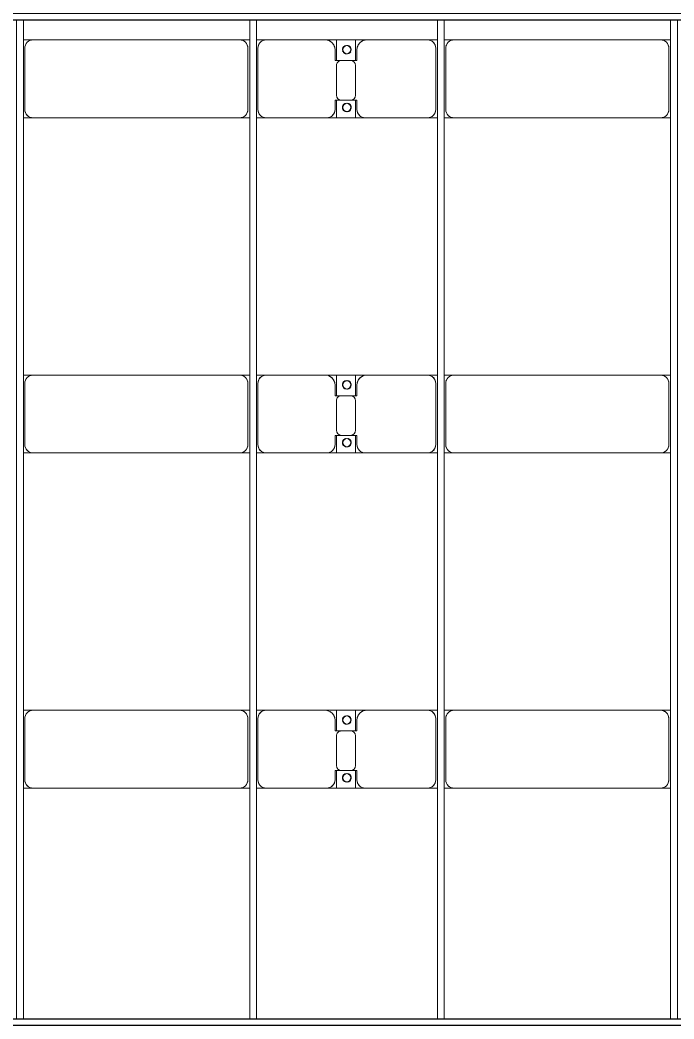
# Model space of a CAD drawing. Header units: millimetres. Extents: x -533732 to -130507, y -117886 to -23954.
# Drawn here: x -461450 to -457550, y -65746 to -59785 of the extents above; entities that cross this region are included whole.
import ezdxf

# ---------------------------------------------------------------- set-up
doc = ezdxf.new("R2010")
doc.units = ezdxf.units.MM
doc.layers.add('A-GENM', color=13, linetype='Continuous', lineweight=9)
doc.layers.add('S-BEAM', color=12, linetype='Continuous', lineweight=9)

# ---------------------------------------------------------------- blocks, each defined once
blk = doc.blocks.new('Dầm C52 - Hộp 40x60-19816-BỐ TRÍ KHUNG KẾT CẤU BÈ PIN 06')
at = {"layer": 'S-BEAM', "color": 3, "lineweight": 25}
for p, q in [((-145891.1, 20), (145891.1, 20)), ((145891.1, -20), (-145891.1, -20))]:
    blk.add_line(p, q, dxfattribs=at)
blk = doc.blocks.new('Dai phao do pin - DẢI PHAO ĐỠ PIN-V120-BỐ TRÍ KHUNG KẾT CẤU BÈ PIN 06')
at = {"layer": 'A-GENM', "color": 7}
for p, q in [((1828.9, 223.4), (1889.7, 223.4)), ((1828.9, 223.4), (1889.7, 223.4)), ((3120.3, 223.4), (1889.7, 223.4)), ((3120.3, 223.4), (3178.9, 223.4)), ((3120.3, 223.4), (3178.9, 223.4)), ((3218.9, 223.4), (3279.7, 223.4)), ((3218.9, 223.4), (3279.7, 223.4)), ((3649.7, 223.4), (3279.7, 223.4)), ((3649.7, 223.4), (3822.2, 223.4)), ((3822.2, 223.4), (3649.7, 223.4)), ((3707.8, 223.4), (3880.3, 223.4)), ((3707.8, 116.2), (3707.8, 223.4)), ((3880.3, 223.4), (3707.8, 223.4)), ((3822.2, 223.4), (3822.2, 116.2)), ((4240.3, 223.4), (3880.3, 223.4)), ((4240.3, 223.4), (4298.9, 223.4)), ((4240.3, 223.4), (4298.9, 223.4)), ((4338.9, 223.4), (4399.7, 223.4)), ((4338.9, 223.4), (4399.7, 223.4)), ((5630.3, 223.4), (4399.7, 223.4)), ((5630.3, 223.4), (5688.9, 223.4)), ((5630.3, 223.4), (5688.9, 223.4)), ((1839.7, 173.4), (1839.7, -191.6)), ((3170.3, -191.6), (3170.3, 173.4)), ((3229.7, 173.4), (3229.7, -191.6)), ((3699.7, 118.2), (3699.7, 173.4)), ((3830.3, 173.4), (3830.3, 118.2)), ((4290.3, -191.6), (4290.3, 173.4)), ((4349.7, 173.4), (4349.7, -191.6)), ((5680.3, -191.6), (5680.3, 173.4)), ((3792.2, 118.2), (3699.7, 118.2)), ((3707.8, 88.2), (3707.8, -88.2)), ((3830.3, 118.2), (3737.8, 118.2)), ((3822.2, -88.2), (3822.2, 88.2)), ((3699.7, -181.6), (3699.7, -118.2)), ((3699.7, -118.2), (3792.2, -118.2)), ((3707.8, -241.6), (3707.8, -116.2)), ((3737.8, -118.2), (3830.3, -118.2)), ((3822.2, -116.2), (3822.2, -241.6)), ((3830.3, -118.2), (3830.3, -181.6)), ((1889.7, -241.6), (1828.9, -241.6)), ((1889.7, -241.6), (1828.9, -241.6)), ((1889.7, -241.6), (3120.3, -241.6)), ((3178.9, -241.6), (3120.3, -241.6)), ((3178.9, -241.6), (3120.3, -241.6)), ((3279.7, -241.6), (3218.9, -241.6)), ((3279.7, -241.6), (3218.9, -241.6)), ((3279.7, -241.6), (3639.7, -241.6)), ((3822.2, -241.6), (3639.7, -241.6)), ((3639.7, -241.6), (3822.2, -241.6)), ((3890.3, -241.6), (3707.8, -241.6)), ((3707.8, -241.6), (3890.3, -241.6)), ((3890.3, -241.6), (4240.3, -241.6)), ((4298.9, -241.6), (4240.3, -241.6)), ((4298.9, -241.6), (4240.3, -241.6)), ((4399.7, -241.6), (4338.9, -241.6)), ((4399.7, -241.6), (4338.9, -241.6)), ((4399.7, -241.6), (5630.3, -241.6)), ((5688.9, -241.6), (5630.3, -241.6)), ((5688.9, -241.6), (5630.3, -241.6))]:
    blk.add_line(p, q, dxfattribs=at)
for centre, radius, start, end in [((1889.7, 173.4), 50, 90, 180), ((1889.7, 173.4), 50, 150, 180), ((1889.7, 173.4), 50, 90, 120), ((3120.3, 173.4), 50, 0, 90), ((3120.3, 173.4), 50, 15, 90), ((3279.7, 173.4), 50, 90, 180), ((3279.7, 173.4), 50, 105, 180), ((3649.7, 173.4), 50, 0, 90), ((3649.7, 173.4), 50, 0, 75), ((3758.6, 161.8), 25, 0, 180), ((3758.6, 161.8), 25, 0, 165), ((3761.4, 161.8), 25, 360, 180), ((3761.4, 161.8), 25, 90, 180), ((3761.4, 161.8), 25, 15, 75), ((3880.3, 173.4), 50, 90, 180), ((3880.3, 173.4), 50, 105, 180), ((4240.3, 173.4), 50, 0, 90), ((4240.3, 173.4), 50, 0, 75), ((4399.7, 173.4), 50, 90, 180), ((4399.7, 173.4), 50, 150, 180), ((4399.7, 173.4), 50, 90, 120), ((5630.3, 173.4), 50, 0, 90), ((5630.3, 173.4), 50, 15, 90), ((3758.6, 161.8), 25, 180, 0), ((3758.6, 161.8), 25, 195, 255), ((3761.4, 161.8), 25, 180, 0), ((3761.4, 161.8), 25, 180, 255), ((3758.6, 161.8), 25, 285, 0), ((3761.4, 161.8), 25, 285, 345), ((3737.8, 88.2), 30, 90, 180), ((3792.2, 88.2), 30, 0, 90), ((3737.8, -88.2), 30, 180, 270), ((3792.2, -88.2), 30, 270, 0), ((3758.6, -183.2), 25, 0, 180), ((3761.4, -183.2), 25, 0, 180), ((3761.4, -183.2), 25, 60, 180), ((3758.6, -183.2), 25, 0, 150), ((3761.4, -183.2), 25, 15, 30), ((1889.7, -191.6), 50, 180, 270), ((1889.7, -191.6), 50, 180, 210), ((1889.7, -191.6), 50, 225, 255), ((3120.3, -191.6), 50, 270, 0), ((3120.3, -191.6), 50, 270, 300), ((3120.3, -191.6), 50, 330, 345), ((3279.7, -191.6), 50, 180, 270), ((3279.7, -191.6), 50, 180, 255), ((3639.7, -181.6), 60, 270, 0), ((3639.7, -181.6), 60, 300, 0), ((3758.6, -183.2), 25, 180, 0), ((3758.6, -183.2), 25, 195, 360), ((3761.4, -183.2), 25, 180, 0), ((3761.4, -183.2), 25, 180, 270), ((3761.4, -183.2), 25, 285, 345), ((3890.3, -181.6), 60, 180, 270), ((3890.3, -181.6), 60, 180, 240), ((4240.3, -191.6), 50, 270, 360), ((4240.3, -191.6), 50, 285, 360), ((4399.7, -191.6), 50, 180, 270), ((4399.7, -191.6), 50, 180, 210), ((4399.7, -191.6), 50, 225, 255), ((5630.3, -191.6), 50, 270, 0), ((5630.3, -191.6), 50, 270, 300), ((5630.3, -191.6), 50, 330, 345)]:
    blk.add_arc(centre, radius, start, end, dxfattribs=at)
blk = doc.blocks.new('Dai phao do pin - DẢI PHAO ĐỠ PIN-V121-BỐ TRÍ KHUNG KẾT CẤU BÈ PIN 06')
at = {"layer": 'A-GENM', "color": 7}
for p, q in [((1828.9, 223.4), (1889.7, 223.4)), ((1828.9, 223.4), (1889.7, 223.4)), ((3120.3, 223.4), (1889.7, 223.4)), ((3120.3, 223.4), (3178.9, 223.4)), ((3120.3, 223.4), (3178.9, 223.4)), ((3218.9, 223.4), (3279.7, 223.4)), ((3218.9, 223.4), (3279.7, 223.4)), ((3649.7, 223.4), (3279.7, 223.4)), ((3649.7, 223.4), (3822.2, 223.4)), ((3822.2, 223.4), (3649.7, 223.4)), ((3707.8, 223.4), (3880.3, 223.4)), ((3707.8, 116.2), (3707.8, 223.4)), ((3880.3, 223.4), (3707.8, 223.4)), ((3822.2, 223.4), (3822.2, 116.2)), ((4240.3, 223.4), (3880.3, 223.4)), ((4240.3, 223.4), (4298.9, 223.4)), ((4240.3, 223.4), (4298.9, 223.4)), ((4338.9, 223.4), (4399.7, 223.4)), ((4338.9, 223.4), (4399.7, 223.4)), ((5630.3, 223.4), (4399.7, 223.4)), ((5630.3, 223.4), (5688.9, 223.4)), ((5630.3, 223.4), (5688.9, 223.4)), ((1839.7, 173.4), (1839.7, -191.6)), ((3170.3, -191.6), (3170.3, 173.4)), ((3229.7, 173.4), (3229.7, -191.6)), ((3699.7, 118.2), (3699.7, 173.4)), ((3830.3, 173.4), (3830.3, 118.2)), ((4290.3, -191.6), (4290.3, 173.4)), ((4349.7, 173.4), (4349.7, -191.6)), ((5680.3, -191.6), (5680.3, 173.4)), ((3792.2, 118.2), (3699.7, 118.2)), ((3707.8, 88.2), (3707.8, -88.2)), ((3830.3, 118.2), (3737.8, 118.2)), ((3822.2, -88.2), (3822.2, 88.2)), ((3699.7, -181.6), (3699.7, -118.2)), ((3699.7, -118.2), (3792.2, -118.2)), ((3707.8, -241.6), (3707.8, -116.2)), ((3737.8, -118.2), (3830.3, -118.2)), ((3822.2, -116.2), (3822.2, -241.6)), ((3830.3, -118.2), (3830.3, -181.6)), ((1889.7, -241.6), (1828.9, -241.6)), ((1889.7, -241.6), (1828.9, -241.6)), ((1889.7, -241.6), (3120.3, -241.6)), ((3178.9, -241.6), (3120.3, -241.6)), ((3178.9, -241.6), (3120.3, -241.6)), ((3279.7, -241.6), (3218.9, -241.6)), ((3279.7, -241.6), (3218.9, -241.6)), ((3279.7, -241.6), (3639.7, -241.6)), ((3822.2, -241.6), (3639.7, -241.6)), ((3639.7, -241.6), (3822.2, -241.6)), ((3890.3, -241.6), (3707.8, -241.6)), ((3707.8, -241.6), (3890.3, -241.6)), ((3890.3, -241.6), (4240.3, -241.6)), ((4298.9, -241.6), (4240.3, -241.6)), ((4298.9, -241.6), (4240.3, -241.6)), ((4399.7, -241.6), (4338.9, -241.6)), ((4399.7, -241.6), (4338.9, -241.6)), ((4399.7, -241.6), (5630.3, -241.6)), ((5688.9, -241.6), (5630.3, -241.6)), ((5688.9, -241.6), (5630.3, -241.6))]:
    blk.add_line(p, q, dxfattribs=at)
for centre, radius, start, end in [((1889.7, 173.4), 50, 90, 180), ((1889.7, 173.4), 50, 150, 180), ((1889.7, 173.4), 50, 90, 120), ((3120.3, 173.4), 50, 0, 90), ((3120.3, 173.4), 50, 15, 90), ((3279.7, 173.4), 50, 90, 180), ((3279.7, 173.4), 50, 105, 180), ((3649.7, 173.4), 50, 0, 90), ((3649.7, 173.4), 50, 0, 75), ((3758.6, 161.8), 25, 0, 180), ((3758.6, 161.8), 25, 0, 165), ((3761.4, 161.8), 25, 360, 180), ((3761.4, 161.8), 25, 90, 180), ((3761.4, 161.8), 25, 15, 75), ((3880.3, 173.4), 50, 90, 180), ((3880.3, 173.4), 50, 105, 180), ((4240.3, 173.4), 50, 0, 90), ((4240.3, 173.4), 50, 0, 75), ((4399.7, 173.4), 50, 90, 180), ((4399.7, 173.4), 50, 150, 180), ((4399.7, 173.4), 50, 90, 120), ((5630.3, 173.4), 50, 0, 90), ((5630.3, 173.4), 50, 15, 90), ((3758.6, 161.8), 25, 180, 0), ((3758.6, 161.8), 25, 195, 255), ((3761.4, 161.8), 25, 180, 0), ((3761.4, 161.8), 25, 180, 255), ((3758.6, 161.8), 25, 285, 0), ((3761.4, 161.8), 25, 285, 345), ((3737.8, 88.2), 30, 90, 180), ((3792.2, 88.2), 30, 0, 90), ((3737.8, -88.2), 30, 180, 270), ((3792.2, -88.2), 30, 270, 0), ((3758.6, -183.2), 25, 0, 180), ((3761.4, -183.2), 25, 0, 180), ((3761.4, -183.2), 25, 60, 180), ((3758.6, -183.2), 25, 0, 150), ((3761.4, -183.2), 25, 15, 30), ((1889.7, -191.6), 50, 180, 270), ((1889.7, -191.6), 50, 180, 210), ((1889.7, -191.6), 50, 225, 255), ((3120.3, -191.6), 50, 270, 0), ((3120.3, -191.6), 50, 270, 300), ((3120.3, -191.6), 50, 330, 345), ((3279.7, -191.6), 50, 180, 270), ((3279.7, -191.6), 50, 180, 255), ((3639.7, -181.6), 60, 270, 0), ((3639.7, -181.6), 60, 300, 0), ((3758.6, -183.2), 25, 180, 0), ((3758.6, -183.2), 25, 195, 360), ((3761.4, -183.2), 25, 180, 0), ((3761.4, -183.2), 25, 180, 270), ((3761.4, -183.2), 25, 285, 345), ((3890.3, -181.6), 60, 180, 270), ((3890.3, -181.6), 60, 180, 240), ((4240.3, -191.6), 50, 270, 360), ((4240.3, -191.6), 50, 285, 360), ((4399.7, -191.6), 50, 180, 270), ((4399.7, -191.6), 50, 180, 210), ((4399.7, -191.6), 50, 225, 255), ((5630.3, -191.6), 50, 270, 0), ((5630.3, -191.6), 50, 270, 300), ((5630.3, -191.6), 50, 330, 345)]:
    blk.add_arc(centre, radius, start, end, dxfattribs=at)
blk = doc.blocks.new('Dai phao do pin - DẢI PHAO ĐỠ PIN-V122-BỐ TRÍ KHUNG KẾT CẤU BÈ PIN 06')
at = {"layer": 'A-GENM', "color": 7}
for p, q in [((1828.9, 223.4), (1889.7, 223.4)), ((1828.9, 223.4), (1889.7, 223.4)), ((3120.3, 223.4), (1889.7, 223.4)), ((3120.3, 223.4), (3178.9, 223.4)), ((3120.3, 223.4), (3178.9, 223.4)), ((3218.9, 223.4), (3279.7, 223.4)), ((3218.9, 223.4), (3279.7, 223.4)), ((3649.7, 223.4), (3279.7, 223.4)), ((3649.7, 223.4), (3822.2, 223.4)), ((3822.2, 223.4), (3649.7, 223.4)), ((3707.8, 223.4), (3880.3, 223.4)), ((3707.8, 116.2), (3707.8, 223.4)), ((3880.3, 223.4), (3707.8, 223.4)), ((3822.2, 223.4), (3822.2, 116.2)), ((4240.3, 223.4), (3880.3, 223.4)), ((4240.3, 223.4), (4298.9, 223.4)), ((4240.3, 223.4), (4298.9, 223.4)), ((4338.9, 223.4), (4399.7, 223.4)), ((4338.9, 223.4), (4399.7, 223.4)), ((5630.3, 223.4), (4399.7, 223.4)), ((5630.3, 223.4), (5688.9, 223.4)), ((5630.3, 223.4), (5688.9, 223.4)), ((1839.7, 173.4), (1839.7, -191.6)), ((3170.3, -191.6), (3170.3, 173.4)), ((3229.7, 173.4), (3229.7, -191.6)), ((3699.7, 118.2), (3699.7, 173.4)), ((3830.3, 173.4), (3830.3, 118.2)), ((4290.3, -191.6), (4290.3, 173.4)), ((4349.7, 173.4), (4349.7, -191.6)), ((5680.3, -191.6), (5680.3, 173.4)), ((3792.2, 118.2), (3699.7, 118.2)), ((3707.8, 88.2), (3707.8, -88.2)), ((3830.3, 118.2), (3737.8, 118.2)), ((3822.2, -88.2), (3822.2, 88.2)), ((3699.7, -181.6), (3699.7, -118.2)), ((3699.7, -118.2), (3792.2, -118.2)), ((3707.8, -241.6), (3707.8, -116.2)), ((3737.8, -118.2), (3830.3, -118.2)), ((3822.2, -116.2), (3822.2, -241.6)), ((3830.3, -118.2), (3830.3, -181.6)), ((1889.7, -241.6), (1828.9, -241.6)), ((1889.7, -241.6), (1828.9, -241.6)), ((1889.7, -241.6), (3120.3, -241.6)), ((3178.9, -241.6), (3120.3, -241.6)), ((3178.9, -241.6), (3120.3, -241.6)), ((3279.7, -241.6), (3218.9, -241.6)), ((3279.7, -241.6), (3218.9, -241.6)), ((3279.7, -241.6), (3639.7, -241.6)), ((3822.2, -241.6), (3639.7, -241.6)), ((3639.7, -241.6), (3822.2, -241.6)), ((3890.3, -241.6), (3707.8, -241.6)), ((3707.8, -241.6), (3890.3, -241.6)), ((3890.3, -241.6), (4240.3, -241.6)), ((4298.9, -241.6), (4240.3, -241.6)), ((4298.9, -241.6), (4240.3, -241.6)), ((4399.7, -241.6), (4338.9, -241.6)), ((4399.7, -241.6), (4338.9, -241.6)), ((4399.7, -241.6), (5630.3, -241.6)), ((5688.9, -241.6), (5630.3, -241.6)), ((5688.9, -241.6), (5630.3, -241.6))]:
    blk.add_line(p, q, dxfattribs=at)
for centre, radius, start, end in [((1889.7, 173.4), 50, 90, 180), ((1889.7, 173.4), 50, 150, 180), ((1889.7, 173.4), 50, 90, 120), ((3120.3, 173.4), 50, 0, 90), ((3120.3, 173.4), 50, 15, 90), ((3279.7, 173.4), 50, 90, 180), ((3279.7, 173.4), 50, 105, 180), ((3649.7, 173.4), 50, 0, 90), ((3649.7, 173.4), 50, 0, 75), ((3758.6, 161.8), 25, 0, 180), ((3758.6, 161.8), 25, 0, 165), ((3761.4, 161.8), 25, 360, 180), ((3761.4, 161.8), 25, 90, 180), ((3761.4, 161.8), 25, 15, 75), ((3880.3, 173.4), 50, 90, 180), ((3880.3, 173.4), 50, 105, 180), ((4240.3, 173.4), 50, 0, 90), ((4240.3, 173.4), 50, 0, 75), ((4399.7, 173.4), 50, 90, 180), ((4399.7, 173.4), 50, 150, 180), ((4399.7, 173.4), 50, 90, 120), ((5630.3, 173.4), 50, 0, 90), ((5630.3, 173.4), 50, 15, 90), ((3758.6, 161.8), 25, 180, 0), ((3758.6, 161.8), 25, 195, 255), ((3761.4, 161.8), 25, 180, 0), ((3761.4, 161.8), 25, 180, 255), ((3758.6, 161.8), 25, 285, 0), ((3761.4, 161.8), 25, 285, 345), ((3737.8, 88.2), 30, 90, 180), ((3792.2, 88.2), 30, 0, 90), ((3737.8, -88.2), 30, 180, 270), ((3792.2, -88.2), 30, 270, 0), ((3758.6, -183.2), 25, 0, 180), ((3761.4, -183.2), 25, 0, 180), ((3761.4, -183.2), 25, 60, 180), ((3758.6, -183.2), 25, 0, 150), ((3761.4, -183.2), 25, 15, 30), ((1889.7, -191.6), 50, 180, 270), ((1889.7, -191.6), 50, 180, 210), ((1889.7, -191.6), 50, 225, 255), ((3120.3, -191.6), 50, 270, 0), ((3120.3, -191.6), 50, 270, 300), ((3120.3, -191.6), 50, 330, 345), ((3279.7, -191.6), 50, 180, 270), ((3279.7, -191.6), 50, 180, 255), ((3639.7, -181.6), 60, 270, 0), ((3639.7, -181.6), 60, 300, 0), ((3758.6, -183.2), 25, 180, 0), ((3758.6, -183.2), 25, 195, 360), ((3761.4, -183.2), 25, 180, 0), ((3761.4, -183.2), 25, 180, 270), ((3761.4, -183.2), 25, 285, 345), ((3890.3, -181.6), 60, 180, 270), ((3890.3, -181.6), 60, 180, 240), ((4240.3, -191.6), 50, 270, 360), ((4240.3, -191.6), 50, 285, 360), ((4399.7, -191.6), 50, 180, 270), ((4399.7, -191.6), 50, 180, 210), ((4399.7, -191.6), 50, 225, 255), ((5630.3, -191.6), 50, 270, 0), ((5630.3, -191.6), 50, 270, 300), ((5630.3, -191.6), 50, 330, 345)]:
    blk.add_arc(centre, radius, start, end, dxfattribs=at)
blk = doc.blocks.new('Dầm C52 - Dầm C52-19796-BỐ TRÍ KHUNG KẾT CẤU BÈ PIN 06')
at = {"layer": 'S-BEAM', "color": 1}
for p, q in [((5386.7, 20), (11346.7, 20)), ((11346.7, -20), (5386.7, -20))]:
    blk.add_line(p, q, dxfattribs=at)
blk = doc.blocks.new('HOBANMONG_BEPIN 6_rvt-1-BỐ TRÍ KHUNG KẾT CẤU BÈ PIN 06')
at = {"layer": 'A-GENM', "color": 3, "lineweight": 25, "rotation": 179.9997586099391}
for name, p in [('Dai phao do pin - DẢI PHAO ĐỠ PIN-V120-BỐ TRÍ KHUNG KẾT CẤU BÈ PIN 06', (-455741.3, -60145.2)), ('Dai phao do pin - DẢI PHAO ĐỠ PIN-V121-BỐ TRÍ KHUNG KẾT CẤU BÈ PIN 06', (-455741.3, -62145.2)), ('Dai phao do pin - DẢI PHAO ĐỠ PIN-V122-BỐ TRÍ KHUNG KẾT CẤU BÈ PIN 06', (-455741.4, -64145.2))]:
    blk.add_blockref(name, p, dxfattribs=at)
at = {"layer": 'S-BEAM', "color": 3, "lineweight": 25}
for name, p, rotation in [('Dầm C52 - Dầm C52-19796-BỐ TRÍ KHUNG KẾT CẤU BÈ PIN 06', (-461450.3, -71131.8), 89.99975860989407), ('Dầm C52 - Dầm C52-19796-BỐ TRÍ KHUNG KẾT CẤU BÈ PIN 06', (-460060.3, -71131.8), 89.99975860989407), ('Dầm C52 - Dầm C52-19796-BỐ TRÍ KHUNG KẾT CẤU BÈ PIN 06', (-458940.3, -71131.9), 89.99975860989407), ('Dầm C52 - Dầm C52-19796-BỐ TRÍ KHUNG KẾT CẤU BÈ PIN 06', (-457550.3, -71131.9), 89.99975860989407), ('Dầm C52 - Hộp 40x60-19816-BỐ TRÍ KHUNG KẾT CẤU BÈ PIN 06', (-380339.8, -59765.5), 359.9997586099392), ('Dầm C52 - Hộp 40x60-19816-BỐ TRÍ KHUNG KẾT CẤU BÈ PIN 06', (-380339.9, -65765.5), 359.9997586099392)]:
    blk.add_blockref(name, p, dxfattribs=dict(at, rotation=rotation))

msp = doc.modelspace()

# ---------------------------------------------------------------- block references
at = {"lineweight": 5}
msp.add_blockref('HOBANMONG_BEPIN 6_rvt-1-BỐ TRÍ KHUNG KẾT CẤU BÈ PIN 06', (0, 0), dxfattribs=at)

doc.saveas('drawing.dxf')
